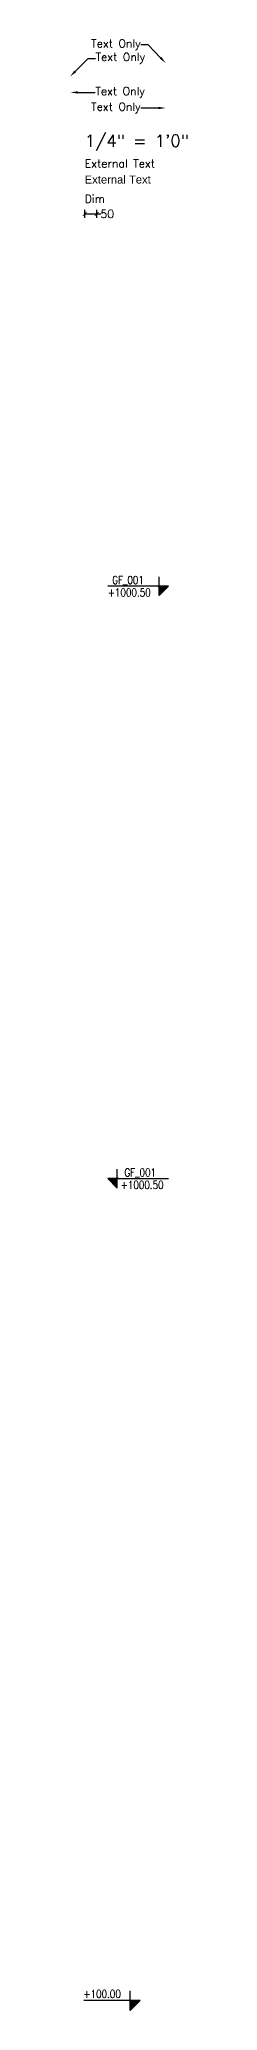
# Model space of a CAD drawing. Header units: millimetres. Extents: x 18963 to 156110, y 10619 to 121460.
# Drawn here: x 116704 to 118158, y 94565 to 119197 of the extents above; entities that cross this region are included whole.
import ezdxf
from ezdxf import colors
from ezdxf.entities.mleader import LeaderData, LeaderLine
from ezdxf.enums import TextEntityAlignment as Align
from ezdxf.math import Vec2, Vec3

# ---------------------------------------------------------------- set-up
doc = ezdxf.new("R2010")
doc.units = ezdxf.units.MM
doc.header["$MEASUREMENT"] = 0
doc.layers.get('Defpoints').update_dxf_attribs({"color": 8})
for name, color, linetype in [('Ano_Tag_Lvl', 95, 'Continuous'), ('Dim_Int_¼_1', 4, 'Continuous'), ('Dim_Int_⅛_1', 4, 'Continuous'), ('Hth_Section tag', 204, 'Continuous'), ('Txt_Arc', 95, 'Continuous'), ('Txt_Tag', 95, 'Continuous')]:
    doc.layers.add(name, color=color, linetype=linetype)
doc.styles.add('ARIAL', font='arial.ttf')
doc.styles.add('Jwalant', font='romans.shx', dxfattribs={"width": 0.8})
doc.styles.add('MSA_Standard', font='romans.shx')
doc.dimstyles.new('Msa_¼_1', dxfattribs={"dimscale": 50, "dimtxt": 2, "dimasz": 1, "dimexe": 1, "dimexo": 0, "dimgap": 0, "dimtad": 0, "dimdec": 0, "dimlfac": 0.03937, "dimzin": 0, "dimdsep": 46, "dimlunit": 4, "dimtxsty": 'MSA_Standard', "dimblk": 'ARCHTICK', "dimcen": 0.09, "dimclrd": 4, "dimclre": 4, "dimclrt": 6, "dimadec": 0, "dimazin": 0, "dimtfac": 1, "dimtdec": 0, "dimtofl": 0, "dimtmove": 0, "dimatfit": 3, "dimfxl": 0, "dimtolj": 1, "dimtzin": 0, "dimlwd": -1, "dimlwe": -1, "dimarcsym": 0})

# ---------------------------------------------------------------- blocks, each defined once
blk = doc.blocks.new('_ArchTick')
at = {"linetype": 'ByBlock', "const_width": 0.15}
blk.add_lwpolyline([(-0.5, -0.5), (0.5, 0.5)], dxfattribs=at)
blk = doc.blocks.new('*D0')
at = {"layer": 'Defpoints', "color": 0, "transparency": 16777216}
for p in [(117035, 117016), (116885, 116911), (117035, 116911)]:
    blk.add_point(p, dxfattribs=at)
at = {"layer": 'Dim_Int_¼_1', "color": 4, "transparency": 16777216}
for p, q in [((116885, 116966), (116885, 117066)), ((116885, 117016), (117035, 117016)), ((117035, 116966), (117035, 117066)), ((117035, 117016), (117085, 117016))]:
    blk.add_line(p, q, dxfattribs=at)
at = {"layer": 'Dim_Int_¼_1', "color": 4, "transparency": 16777216, "xscale": 50, "yscale": 50, "zscale": 50, "rotation": 180}
blk.add_blockref('_ArchTick', (116885, 117016), dxfattribs=at)
at = {"layer": 'Dim_Int_¼_1', "color": 4, "transparency": 16777216, "xscale": 50, "yscale": 50, "zscale": 50}
blk.add_blockref('_ArchTick', (117035, 117016), dxfattribs=at)
at = {"layer": 'Dim_Int_¼_1', "color": 6, "transparency": 16777216, "insert": (117166, 117016), "char_height": 100, "attachment_point": 5, "style": 'MSA_Standard'}
blk.add_mtext('\\A1;50', dxfattribs=at)
blk = doc.blocks.new('Anno_Section Line')
at = {"layer": 'Hth_Section tag'}
blk.add_hatch(color=256, dxfattribs=at).paths.add_polyline_path([(332708, 109763), (335309, 112364), (332708, 112364)])
for p, q in [((332708, 109763), (332708, 114966)), ((335309, 112364), (318506, 112364)), ((332305, 112364), (335309, 112364)), ((335309, 112364), (332305, 112364)), ((332305, 112364), (335309, 112364)), ((332708, 109763), (332708, 112364)), ((335309, 112364), (332708, 109763))]:
    blk.add_line(p, q)
at = {"layer": 'Txt_Tag', "linetype": 'ByBlock', "style": 'Jwalant', "width": 0.8}
blk.add_attdef('ELEVATIONNAME', text='', height=2220, dxfattribs=at).set_placement((318500, 115189), align=Align.TOP_LEFT)
at = {"layer": 'Txt_Tag', "style": 'Jwalant', "width": 0.8}
blk.add_attdef('ELEVATIONHEIGHT', text='', height=2220, dxfattribs=at).set_placement((318488, 111730), align=Align.TOP_LEFT)
blk = doc.blocks.new('Level Tag Elevation')
at = {"layer": 'Hth_Section tag'}
blk.add_hatch(color=256, dxfattribs=at).paths.add_polyline_path([(-10.05, 0), (-6.53, 3.52), (-10.05, 3.52)])
for p, q in [((-10.05, 0), (-10.05, 7.03)), ((-6.53, 3.52), (-26.41, 3.52)), ((-6.53, 3.52), (-10.05, 0)), ((-7.87, 3.52), (-6.53, 3.52)), ((-7.87, 3.52), (-6.53, 3.52))]:
    blk.add_line(p, q)
at = {"layer": 'Txt_Tag', "style": 'Jwalant', "width": 0.8}
blk.add_attdef('ELEVATIONNAME', text='', height=3, dxfattribs=at).set_placement((-26.5, 7.33), align=Align.TOP_LEFT)

msp = doc.modelspace()

# ---------------------------------------------------------------- block references
at = {"layer": 'Ano_Tag_Lvl', "color": 2, "xscale": 0.04504504504504469, "yscale": 0.04504504504504469, "zscale": 0.04504504504504469}
msp.add_blockref('Anno_Section Line', (102826.8, 107302.8), dxfattribs=at).add_auto_attribs({'ELEVATIONNAME': ' GF_001', 'ELEVATIONHEIGHT': '+1000.50'})
at = {"layer": 'Ano_Tag_Lvl', "color": 2}
ref = msp.add_blockref('Anno_Section Line', (132277.9, 99899.6), dxfattribs=dict(at, xscale=-0.04504504504504469, yscale=0.04504504504504469, zscale=0.04504504504504469))
ref.add_attrib('ELEVATIONNAME', ' GF_001', dxfattribs={"layer": 'Txt_Tag', "linetype": 'ByBlock', "height": 100, "style": 'Jwalant', "width": 0.8}).set_placement((117325.3, 105088.3), align=Align.TOP_LEFT)
ref.add_attrib('ELEVATIONHEIGHT', '+1000.50', dxfattribs={"layer": 'Txt_Tag', "height": 100, "style": 'Jwalant', "width": 0.8}).set_placement((117333.5, 104932.5), align=Align.TOP_LEFT)
ref = msp.add_blockref('Level Tag Elevation', (117805, 94565.5), dxfattribs=dict(at, xscale=35.23636363636064, yscale=35.23636363636064, zscale=35.23636363636064))
ref.add_attrib('ELEVATIONNAME', '+100.00', dxfattribs={"layer": '0', "height": 100, "style": 'Jwalant', "width": 0.8}).set_placement((116869.2, 94823.9), align=Align.TOP_LEFT)

# ---------------------------------------------------------------- texts
at = {"layer": 'Dim_Int_⅛_1', "insert": (116885.4, 117255.2), "char_height": 100, "width": 214.286, "attachment_point": 1, "style": 'MSA_Standard'}
msp.add_mtext('Dim', dxfattribs=at)
at = {"layer": 'Txt_Arc', "style": 'MSA_Standard'}
msp.add_text('1/4" = 1\'0"', height=150, dxfattribs=at).set_placement((116885.4, 117855.6))
at = {"layer": 'Txt_Arc', "char_height": 100, "width": 1755.875, "attachment_point": 1}
for insert, style in [((116885.4, 117495.9), 'ARIAL'), ((116885.4, 117696), 'MSA_Standard')]:
    msp.add_mtext('External Text', dxfattribs=dict(at, insert=insert, style=style))

# ---------------------------------------------------------------- dimensions: what is measured, and where the dimension line sits
at = {"layer": 'Dim_Int_¼_1'}
dim = msp.add_linear_dim(base=(117035.4, 117015.6), p1=(116885.4, 116911), p2=(117035.4, 116911), text='50', dimstyle='Msa_¼_1', dxfattribs=at)
dim.commit()
dim.dimension.update_dxf_attribs({"geometry": '*D0', "text_midpoint": (117166.3, 117015.6)})

# ---------------------------------------------------------------- leaders
at = {"layer": 'Txt_Arc'}
ml = msp.add_multileader_mtext('Standard', dxfattribs=at)
ml.set_content('{\\Fsimplex|c0;Text Only}', color=256, style='MSA_Standard')
ml.set_leader_properties()
ml.build(insert=Vec2(0, 0))
ml.multileader.update_dxf_attribs({"text_right_attachment_type": 6, "dogleg_length": 90, "arrow_head_size": 90})
ctx = ml.context
ctx.base_point, ctx.char_height, ctx.arrow_head_size, ctx.landing_gap_size, ctx.plane_origin = Vec3(117019.9, 118960.6), 100, 90, 1, Vec3(116621.2, 118733.3)
ctx.right_attachment = 6
notes = []
notes.append((ctx, [(0, (1, 1, 0), (116929.9, 118960.6), (1, 0), 90, [(0, [(116703.6, 118733.3)], 0, [])])]))
ctx.mtext.insert, ctx.mtext.width, ctx.mtext.flow_direction = Vec3(117020.9, 119027.3), 705.762, 5
ml = msp.add_multileader_mtext('Standard', dxfattribs=at)
ml.set_content('{\\Fsimplex|c0;Text Only}', color=256, style='MSA_Standard')
ml.set_leader_properties()
ml.build(insert=Vec2(0, 0))
ml.multileader.update_dxf_attribs({"dogleg_length": 90, "arrow_head_size": 90})
ctx = ml.context
ctx.base_point, ctx.char_height, ctx.arrow_head_size, ctx.landing_gap_size, ctx.plane_origin = Vec3(116876.2, 119130.2), 100, 90, 1, Vec3(117982.6, 118902.9)
ctx.text_align_type = 2
notes.append((ctx, [(0, (1, 1, 0), (117673.9, 119130.2), (-1, 0), 90, [(0, [(117893.6, 118902.9)], 0, [])])]))
ctx.mtext.insert, ctx.mtext.width, ctx.mtext.alignment, ctx.mtext.flow_direction = Vec3(117582.9, 119196.9), 705.762, 3, 5
ml = msp.add_multileader_mtext('Standard', dxfattribs=at)
ml.set_content('{\\Fsimplex|c0;Text Only}', color=256, style='MSA_Standard')
ml.set_leader_properties()
ml.build(insert=Vec2(0, 0))
ml.multileader.update_dxf_attribs({"has_dogleg": 0, "text_right_attachment_type": 6, "dogleg_length": 1, "arrow_head_size": 90})
ctx = ml.context
ctx.base_point, ctx.char_height, ctx.arrow_head_size, ctx.landing_gap_size, ctx.plane_origin = Vec3(117017.1, 118534.5), 100, 90, 1, Vec3(116707.2, 118534.5)
ctx.right_attachment = 6
notes.append((ctx, [(0, (1, 1, 0), (117016.1, 118534.5), (1, 0), 1, [(0, [(116707.2, 118534.5)], 0, [])])]))
ctx.mtext.insert, ctx.mtext.flow_direction = Vec3(117018.1, 118601.2), 5
ml = msp.add_multileader_mtext('Standard', dxfattribs=at)
ml.set_content('{\\Fsimplex|c0;Text Only}', color=256, style='MSA_Standard')
ml.set_leader_properties()
ml.build(insert=Vec2(0, 0))
ml.multileader.update_dxf_attribs({"has_dogleg": 0, "dogleg_length": 1, "arrow_head_size": 90})
ctx = ml.context
ctx.base_point, ctx.char_height, ctx.arrow_head_size, ctx.landing_gap_size, ctx.plane_origin = Vec3(116875.7, 118339.9), 100, 90, 1, Vec3(117893.3, 118339.9)
ctx.text_align_type = 2
notes.append((ctx, [(0, (1, 1, 0), (117584.5, 118339.9), (-1, 0), 1, [(0, [(117893.3, 118339.9)], 0, [])])]))
ctx.mtext.insert, ctx.mtext.width, ctx.mtext.alignment, ctx.mtext.flow_direction = Vec3(117582.5, 118406.6), 705.762, 3, 5
for ctx, leaders in notes:
    for number, flags, end, landing, length, lines in leaders:
        leader = LeaderData()
        leader.index, (leader.has_last_leader_line, leader.has_dogleg_vector, leader.attachment_direction) = number, flags
        leader.last_leader_point, leader.dogleg_vector, leader.dogleg_length = Vec3(end), Vec3(landing), length
        for number, points, colour, breaks in lines:
            line = LeaderLine()
            line.index, line.vertices, line.color, line.breaks = number, Vec3.list(points), colors.encode_raw_color(colour), breaks
            leader.lines.append(line)
        ctx.leaders.append(leader)

doc.saveas('drawing.dxf')
